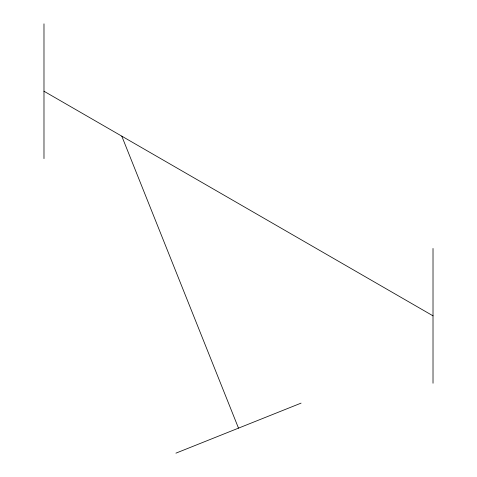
<?xml version="1.0" encoding="UTF-8"?>
<svg xmlns="http://www.w3.org/2000/svg" width="477" height="477" viewBox="0 0 477 477"><rect width="100%" height="100%" fill="white"/><g stroke="black" fill="none" stroke-linecap="round" stroke-linejoin="round"><path stroke-width="0.72" d="M175.93 453.15L301.07 403.131M43.985 91.232L433.015 315.84M121.79 136.154L238.5 428.143M433.015 248.457L433.015 383.222M43.985 23.85L43.985 158.614"/></g></svg>
